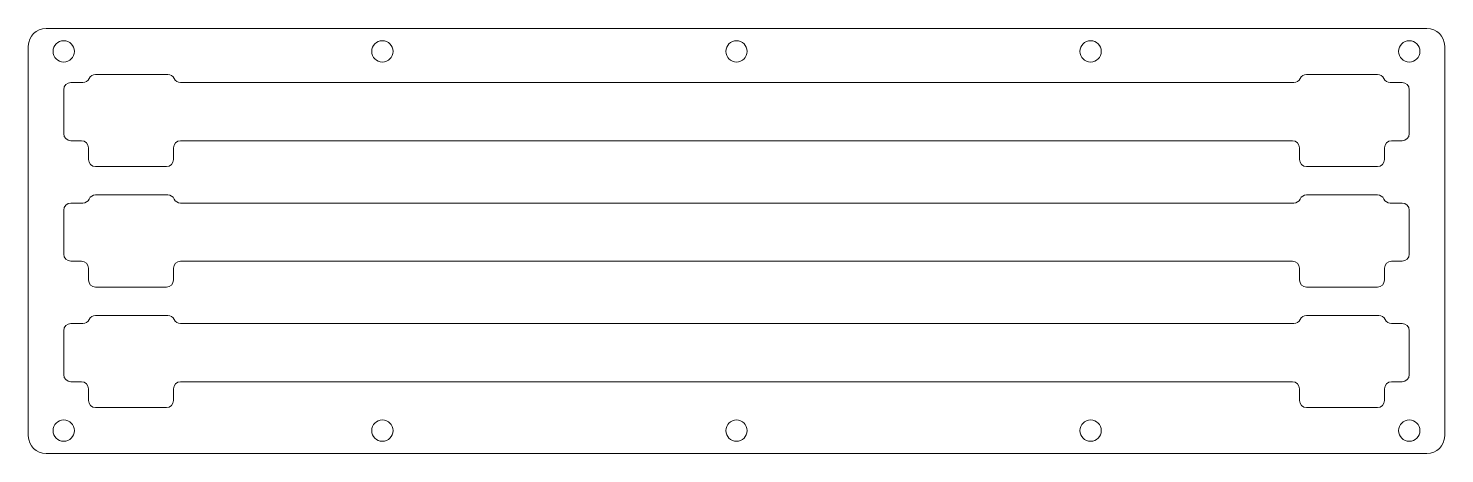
# Model space of a CAD drawing. Header units: inches. Extents: x 0.19 to 8.06, y 5.67 to 8.04.
import ezdxf

# ---------------------------------------------------------------- set-up
doc = ezdxf.new("R2010")
doc.units = ezdxf.units.IN
doc.header["$MEASUREMENT"] = 0
doc.layers.add('VISIBLE', color=7, linetype='Continuous', lineweight=0)

msp = doc.modelspace()

# ---------------------------------------------------------------- linework, layer by layer
at = {"layer": 'VISIBLE'}
for p, q in [((0.2842, 8.0368), (7.9614, 8.0368)), ((0.1858, 5.773), (0.1858, 7.9384)), ((8.0598, 7.9384), (8.0598, 5.773)), ((0.422, 7.7356), (0.4885, 7.7356)), ((0.5598, 7.7809), (0.961, 7.7809)), ((1.0322, 7.7356), (7.2208, 7.7356)), ((7.2921, 7.7809), (7.6858, 7.7809)), ((7.7571, 7.7356), (7.8236, 7.7356)), ((0.3826, 7.6962), (0.3826, 7.4521)), ((7.863, 7.6962), (7.863, 7.4521)), ((0.4811, 7.4128), (0.422, 7.4128)), ((7.2133, 7.4128), (1.0322, 7.4128)), ((7.8236, 7.4128), (7.7645, 7.4128)), ((0.5204, 7.3084), (0.5204, 7.3734)), ((0.9929, 7.3734), (0.9929, 7.3084)), ((7.2527, 7.3084), (7.2527, 7.3734)), ((7.7252, 7.3734), (7.7252, 7.3084)), ((0.9535, 7.2691), (0.5598, 7.2691)), ((7.6858, 7.2691), (7.2921, 7.2691)), ((0.5598, 7.1116), (0.961, 7.1116)), ((7.2921, 7.1116), (7.6858, 7.1116)), ((0.3826, 7.0269), (0.3826, 6.7828)), ((0.422, 7.0663), (0.4885, 7.0663)), ((1.0322, 7.0663), (7.2208, 7.0663)), ((7.7571, 7.0663), (7.8236, 7.0663)), ((7.863, 7.0269), (7.863, 6.7828)), ((0.4811, 6.7435), (0.422, 6.7435)), ((0.5204, 6.6391), (0.5204, 6.7041)), ((0.9929, 6.7041), (0.9929, 6.6391)), ((7.2133, 6.7435), (1.0322, 6.7435)), ((7.2527, 6.6391), (7.2527, 6.7041)), ((7.7252, 6.7041), (7.7252, 6.6391)), ((7.8236, 6.7435), (7.7645, 6.7435)), ((0.9535, 6.5998), (0.5598, 6.5998)), ((7.6858, 6.5998), (7.2921, 6.5998)), ((0.422, 6.397), (0.4885, 6.397)), ((0.5598, 6.4423), (0.961, 6.4423)), ((1.0322, 6.397), (7.2208, 6.397)), ((7.2921, 6.4423), (7.6933, 6.4423)), ((7.7645, 6.397), (7.8236, 6.397)), ((0.3826, 6.3576), (0.3826, 6.1136)), ((7.863, 6.3576), (7.863, 6.1136)), ((0.4811, 6.0742), (0.422, 6.0742)), ((7.2133, 6.0742), (1.0322, 6.0742)), ((7.8236, 6.0742), (7.7645, 6.0742)), ((0.5204, 5.9699), (0.5204, 6.0348)), ((0.9929, 6.0348), (0.9929, 5.9699)), ((7.2527, 5.9699), (7.2527, 6.0348)), ((7.7252, 6.0348), (7.7252, 5.9699)), ((0.9535, 5.9305), (0.5598, 5.9305)), ((7.6858, 5.9305), (7.2921, 5.9305)), ((7.9614, 5.6746), (0.2842, 5.6746))]:
    msp.add_line(p, q, dxfattribs=at)
for centre in [(0.3826, 7.9088), (2.1543, 7.9088), (4.1228, 7.9088), (6.0913, 7.9088), (7.863, 7.9088), (0.3826, 5.8025), (2.1543, 5.8025), (4.1228, 5.8025), (6.0913, 5.8025), (7.863, 5.8025)]:
    msp.add_circle(centre, 0.0591, dxfattribs=at)
for centre, radius, start, end in [((0.2842, 7.9384), 0.0984, 90, 180), ((7.9614, 7.9384), 0.0984, 0, 90), ((0.422, 7.6962), 0.0394, 90, 180), ((0.4885, 7.775), 0.0394, 270, 334.84934), ((0.5598, 7.7415), 0.0394, 90, 154.84934), ((0.961, 7.7415), 0.0394, 25.15066, 90), ((1.0322, 7.775), 0.0394, 205.15066, 270), ((7.2208, 7.775), 0.0394, 270, 334.84934), ((7.2921, 7.7415), 0.0394, 90, 154.84934), ((7.6858, 7.7415), 0.0394, 25.15066, 90), ((7.7571, 7.775), 0.0394, 205.15066, 270), ((7.8236, 7.6962), 0.0394, 0, 90), ((0.422, 7.4521), 0.0394, 180, 270), ((0.4811, 7.3734), 0.0394, 0, 90), ((1.0322, 7.3734), 0.0394, 90, 180), ((7.2133, 7.3734), 0.0394, 0, 90), ((7.7645, 7.3734), 0.0394, 90, 180), ((7.8236, 7.4521), 0.0394, 270, 0), ((0.5598, 7.3084), 0.0394, 180, 270), ((0.9535, 7.3084), 0.0394, 270, 0), ((7.2921, 7.3084), 0.0394, 180, 270), ((7.6858, 7.3084), 0.0394, 270, 0), ((0.4885, 7.1057), 0.0394, 270, 334.84934), ((0.5598, 7.0722), 0.0394, 90, 154.84934), ((0.961, 7.0722), 0.0394, 25.15066, 90), ((1.0322, 7.1057), 0.0394, 205.15066, 270), ((7.2208, 7.1057), 0.0394, 270, 334.84934), ((7.2921, 7.0722), 0.0394, 90, 154.84934), ((7.6858, 7.0722), 0.0394, 25.15066, 90), ((7.7571, 7.1057), 0.0394, 205.15066, 270), ((0.422, 7.0269), 0.0394, 90, 180), ((7.8236, 7.0269), 0.0394, 0, 90), ((0.422, 6.7828), 0.0394, 180, 270), ((7.8236, 6.7828), 0.0394, 270, 0), ((0.4811, 6.7041), 0.0394, 0, 90), ((1.0322, 6.7041), 0.0394, 90, 180), ((7.2133, 6.7041), 0.0394, 0, 90), ((7.7645, 6.7041), 0.0394, 90, 180), ((0.5598, 6.6391), 0.0394, 180, 270), ((0.9535, 6.6391), 0.0394, 270, 0), ((7.2921, 6.6391), 0.0394, 180, 270), ((7.6858, 6.6391), 0.0394, 270, 0), ((0.422, 6.3576), 0.0394, 90, 180), ((0.4885, 6.4364), 0.0394, 270, 334.84934), ((0.5598, 6.4029), 0.0394, 90, 154.84934), ((0.961, 6.4029), 0.0394, 25.15066, 90), ((1.0322, 6.4364), 0.0394, 205.15066, 270), ((7.2208, 6.4364), 0.0394, 270, 334.84934), ((7.2921, 6.4029), 0.0394, 90, 154.84934), ((7.6933, 6.4029), 0.0394, 25.15066, 90), ((7.7645, 6.4364), 0.0394, 205.15066, 270), ((7.8236, 6.3576), 0.0394, 0, 90), ((0.422, 6.1136), 0.0394, 180, 270), ((0.4811, 6.0348), 0.0394, 0, 90), ((1.0322, 6.0348), 0.0394, 90, 180), ((7.2133, 6.0348), 0.0394, 0, 90), ((7.7645, 6.0348), 0.0394, 90, 180), ((7.8236, 6.1136), 0.0394, 270, 0), ((0.5598, 5.9699), 0.0394, 180, 270), ((0.9535, 5.9699), 0.0394, 270, 0), ((7.2921, 5.9699), 0.0394, 180, 270), ((7.6858, 5.9699), 0.0394, 270, 0), ((0.2842, 5.773), 0.0984, 180, 270), ((7.9614, 5.773), 0.0984, 270, 0)]:
    msp.add_arc(centre, radius, start, end, dxfattribs=at)

doc.saveas('drawing.dxf')
